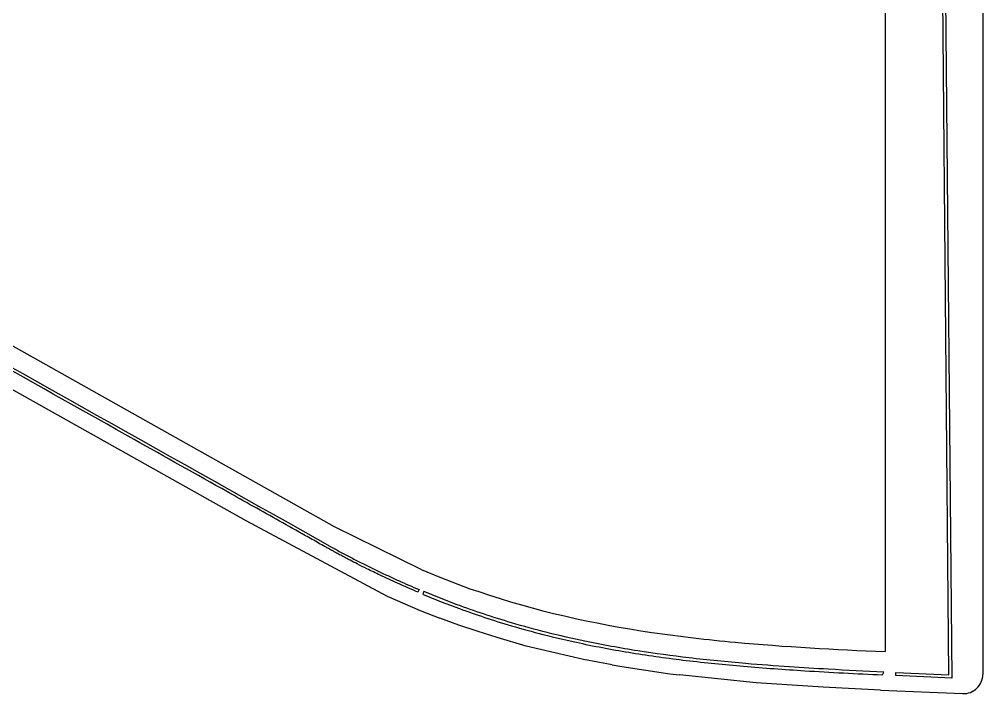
# Model space of a CAD drawing. Header units: millimetres. Extents: x 404 to 2430, y 164 to 1322.
# Drawn here: x 1417 to 2430, y 164 to 873 of the extents above; entities that cross this region are included whole.
import ezdxf

# ---------------------------------------------------------------- set-up
doc = ezdxf.new("R2010")
doc.units = ezdxf.units.MM
doc.linetypes.add('K5LT_BASIC', pattern=[0])
doc.layers.add('Engraving', color=7, linetype='Continuous')

msp = doc.modelspace()

# ---------------------------------------------------------------- linework, layer by layer
at = {"color": 150, "linetype": 'K5LT_BASIC', "lineweight": 25, "true_color": 0x0080ff}
for p, q in [((2429.8, 1195.4), (2429.8, 184.8)), ((2327.1, 1185.8), (2327.1, 208.8)), ((737.6, 861.7), (1655.1, 346.4)), ((1748.4, 339.9), (856.9, 840.6)), ((1655.1, 346.4), (1803.6, 266.9)), ((1839.4, 294.9), (1748.4, 339.9)), ((1839.4, 294.9), (1859.1, 287.1)), ((1859.1, 287.1), (1890.7, 274.8)), ((1890.7, 274.8), (1900.1, 271.8)), ((1803.6, 266.9), (1838.4, 251.9)), ((1838.4, 251.9), (1859.1, 244)), ((1879.2, 236.6), (1859.1, 244)), ((1899.4, 229.8), (1879.2, 236.6)), ((1919.5, 223.6), (1899.4, 229.8)), ((1949.7, 214.4), (1919.5, 223.6)), ((1979.9, 207.4), (1949.7, 214.4)), ((2010.2, 200.3), (1979.9, 207.4)), ((2040.4, 194.9), (2010.2, 200.3)), ((2040.4, 194.9), (2050.4, 193.2)), ((2050.4, 193.2), (2100.9, 185.4)), ((2100.9, 185.4), (2110.9, 184.2)), ((2191.5, 176), (2110.9, 184.2)), ((2262, 171.3), (2191.5, 176)), ((2322.4, 168.2), (2262, 171.3)), ((2322.4, 168.2), (2409, 164.7))]:
    msp.add_line(p, q, dxfattribs=at)
msp.add_ellipse((2409.8, 184.8), major_axis=(0, 20.2), ratio=0.992386, start_param=3.101714, end_param=4.712389, dxfattribs=at)
msp.add_open_spline([(1900.1, 271.8), (1959.2, 251.6), (2049.1, 231.7), (2192.6, 215.4), (2274.6, 210.9), (2327.1, 208.8)], degree=3, knots=[0, 0, 0, 0, 2.160631, 3.177698, 5, 5, 5, 5], dxfattribs=at)
at = {"layer": 'Engraving', "color": 150, "linetype": 'K5LT_BASIC', "lineweight": 25, "true_color": 0x0080ff}
for p, q in [((2394.2, 184.2), (2385, 1190.4)), ((2388, 1192.8), (2397.2, 181)), ((1837.3, 273.9), (1836.1, 271.2)), ((1841.4, 268.9), (1842.4, 271.8)), ((2324.4, 184.3), (2325.8, 187.2)), ((2338.5, 183.7), (2338.6, 186.7)), ((2397.2, 181), (2338.5, 183.7)), ((2338.6, 186.7), (2394.2, 184.2))]:
    msp.add_line(p, q, dxfattribs=at)
for points, knots in [([(1836.1, 271.2), (1828.9, 274.3), (1815.5, 280.1), (1797.6, 288.4), (1783.5, 295.2), (1773.1, 300.4), (1765.7, 304.3), (1759.9, 307.3), (1755.1, 309.8), (1750.8, 312.1), (1747.8, 313.8), (1746.1, 314.7), (1745.4, 315.1), (1744.8, 315.4), (1743.7, 316.1), (1741.6, 317.3), (1737.5, 319.5), (1729.4, 324.1), (1713.4, 333.1), (1681.5, 351), (1621.4, 384.7), (1520.1, 441.6), (1374.6, 523.3), (1199.9, 621.4), (1028.3, 717.8), (891.5, 794.6), (805.5, 842.9), (763.8, 866.3), (749.3, 874.4), (745.9, 876.3), (745.4, 876.6), (745.1, 876.8), (744.5, 877.1), (743.3, 877.8), (740.8, 879.2), (736.1, 881.9), (728.5, 886.1), (716.4, 893.1), (699.2, 903.6), (676.6, 918.7), (651.7, 937.1), (628.3, 956.5), (609.7, 973.3), (596.5, 986.1), (587.7, 995), (582.1, 1000.9), (578.4, 1004.9), (575.8, 1007.7), (573.3, 1010.5), (570.9, 1013.1), (568.5, 1015.8), (566.4, 1018.1), (564.5, 1020.3), (562.8, 1022.4), (561.1, 1024.3), (559.8, 1025.9), (558.9, 1027), (558, 1028.1), (556.6, 1029.8), (553.3, 1033.7), (546.9, 1041.6), (536.9, 1054.5), (525.4, 1070.4), (514.8, 1086), (506.6, 1098.8), (500.1, 1109.5), (494.5, 1119.2), (489.1, 1128.8), (484, 1138.5), (479.3, 1147.5), (475.2, 1155.6), (472, 1162.3), (469.6, 1167.8), (467.5, 1172.3), (465.7, 1176.2), (464.3, 1179.5), (463.1, 1182.2), (461.9, 1184.8), (460.8, 1187.5), (459.7, 1190.3), (458.4, 1193.6), (456.7, 1197.7), (454.6, 1202.7), (452.6, 1208.2), (450.7, 1213.4), (448.8, 1218.6), (447.1, 1223.4), (445.7, 1227.6), (444.8, 1230.3), (444.3, 1231.7), (444.1, 1232.2), (444, 1232.6), (443.9, 1233), (443.7, 1233.6), (443.3, 1234.7), (442.6, 1236.6), (441.4, 1240.5), (438.9, 1247.9), (434.7, 1260.5), (428.6, 1278.8), (423.8, 1293), (421.2, 1300.8)], [0, 0, 0, 0, 0.811876, 1.504466, 2.035779, 2.431174, 2.710495, 2.89715, 3.101331, 3.277245, 3.400625, 3.454665, 3.467997, 3.489136, 3.527825, 3.600351, 3.739265, 4.013015, 4.557339, 5.642735, 7.808115, 11.697941, 17.682851, 25.098547, 32.457093, 38.076361, 41.34858, 42.675901, 43.03204, 43.071034, 43.080177, 43.090111, 43.109137, 43.149087, 43.235051, 43.410066, 43.70559, 44.143143, 44.839081, 45.78647, 46.944329, 48.032631, 48.919827, 49.528655, 49.931692, 50.208607, 50.365577, 50.49622, 50.603591, 50.748993, 50.868173, 50.972807, 51.068705, 51.164471, 51.254523, 51.325643, 51.375532, 51.412507, 51.470676, 51.598241, 51.937615, 52.52103, 53.285143, 53.953457, 54.469618, 54.854008, 55.239989, 55.625424, 55.994888, 56.367031, 56.676552, 56.932077, 57.121761, 57.297564, 57.449895, 57.565193, 57.660641, 57.758616, 57.85578, 57.958812, 58.073377, 58.225133, 58.424976, 58.626084, 58.822268, 58.999083, 59.194731, 59.352846, 59.454276, 59.489305, 59.503548, 59.512789, 59.526371, 59.547778, 59.582344, 59.642142, 59.760271, 60.00204, 60.450263, 61.140286, 62, 62, 62, 62]), ([(424.1, 1301.8), (431.7, 1279), (439.4, 1255.9), (447.1, 1232.8), (447.2, 1232.4), (448.1, 1229.7), (449.9, 1224.4), (452.7, 1216.7), (455.5, 1208.9), (458.5, 1201), (461.7, 1193.3), (464.3, 1186.8), (466.5, 1181.7), (468.7, 1176.6), (472, 1169.7), (477.2, 1158.1), (484.7, 1143.5), (492.2, 1129.3), (498.6, 1118.2), (505, 1107), (518.7, 1085.3), (536.7, 1059.2), (553, 1038.8), (559.6, 1030.9), (560.3, 1030), (560.9, 1029.2), (562.1, 1027.8), (564.4, 1025.1), (567.6, 1021.4), (571.5, 1016.8), (576.9, 1011), (583.4, 1003.8), (599.3, 987.3), (617.6, 969.9), (639.9, 950.7), (658, 936.1), (681.8, 918.7), (705, 903.4), (726.6, 890.6), (738.3, 884.1), (745, 880.3), (746.3, 879.6), (746.9, 879.3), (749.5, 877.8), (1082.6, 690.7), (1416.1, 503.5), (1747.1, 317.6), (1747.7, 317.2), (1751.5, 315.1), (1759, 311.2), (1773.9, 303.3), (1789.1, 295.9), (1804.3, 288.5), (1819, 281.8), (1830.1, 277), (1837.3, 273.9)], [0, 0, 0, 0, 2.414935, 2.434339, 2.441278, 2.462075, 2.720063, 2.999775, 3.279487, 3.559198, 3.83891, 4.118622, 4.258478, 4.398334, 4.678045, 5.026242, 5.671213, 6.316184, 6.63867, 6.961155, 7.606127, 9.208844, 10.14195, 10.224491, 10.239539, 10.262113, 10.322308, 10.420124, 10.615758, 10.818917, 11.022075, 11.40958, 11.797086, 13.317011, 13.939015, 14.752555, 15.642926, 16.901652, 17.531014, 18.160377, 18.243944, 18.300804, 18.307597, 18.31534, 18.607672, 56.605991, 56.667285, 56.673291, 56.680764, 57.10335, 57.525937, 58.37111, 58.793697, 59.216284, 60, 60, 60, 60]), ([(1841.4, 268.9), (1854.1, 263.6), (1875.6, 255.3), (1906.6, 244.4), (1935.9, 235.3), (1969.1, 226.2), (2011.2, 216.3), (2061.5, 206.9), (2119.1, 199), (2179.6, 193), (2248.4, 188.1), (2297.1, 185.5), (2324.4, 184.3)], [0, 0, 0, 0, 1.002536, 1.680586, 2.403044, 3.237395, 4.194753, 5.564634, 6.964838, 8.439023, 10.008692, 12, 12, 12, 12]), ([(2325.8, 187.2), (2306.3, 188.1), (2273.3, 189.8), (2225, 192.7), (2176.2, 196.4), (2122.9, 201.6), (2066.5, 209.2), (2016.8, 218.2), (1972.5, 228.4), (1936.9, 238.1), (1905.4, 248), (1874.6, 258.8), (1853.9, 267.1), (1842.4, 271.8)], [0, 0, 0, 0, 1.537677, 2.610542, 3.82896, 5.406687, 6.834857, 8.326921, 9.400062, 10.42441, 11.240363, 12.012109, 13, 13, 13, 13])]:
    msp.add_open_spline(points, degree=3, knots=knots, dxfattribs=at)

doc.saveas('drawing.dxf')
